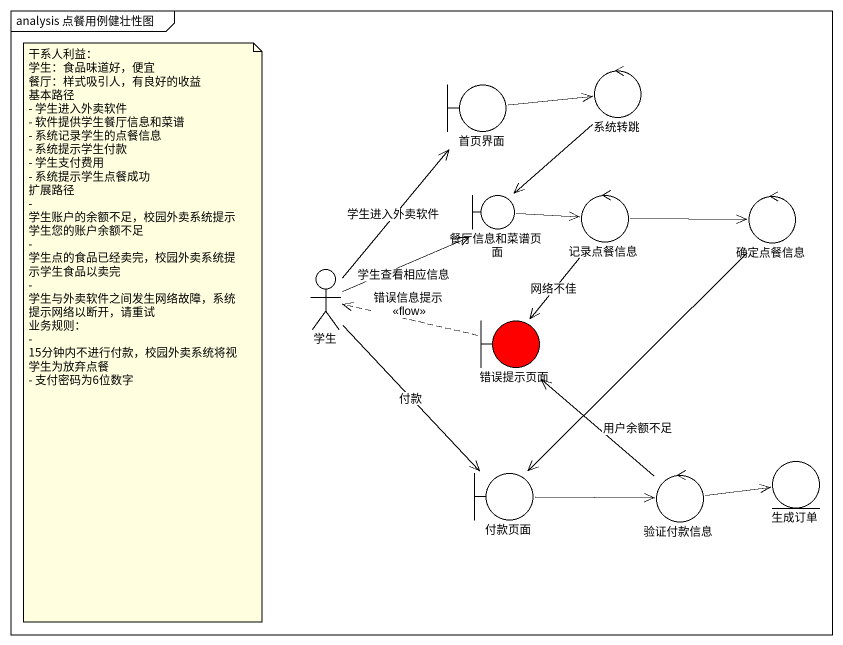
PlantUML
@startuml
mainframe analysis 点餐用例健壮性图
control 系统转跳
boundary 首页界面
boundary 餐厅信息和菜谱页面
control 记录点餐信息
control 确定点餐信息
actor 学生
boundary 错误提示页面 #FF0000
entity 生成订单
boundary 付款页面
control 验证付款信息
系统转跳 --> 餐厅信息和菜谱页面
首页界面 -right-> 系统转跳
餐厅信息和菜谱页面 -right-> 记录点餐信息
记录点餐信息 -right-> 确定点餐信息
记录点餐信息 --> 错误提示页面 : 网络不佳
确定点餐信息 --> 付款页面
学生 -up-> 首页界面 : 学生进入外卖软件
学生 -right-> 餐厅信息和菜谱页面 : 学生查看相应信息
学生 --> 付款页面 : 付款
错误提示页面 .left.> 学生 : 错误信息提示\n<<flow>>
付款页面 -right-> 验证付款信息
验证付款信息 -up-> 错误提示页面 : 用户余额不足
验证付款信息 -right-> 生成订单
note as N1
  干系人利益：
  学生：食品味道好，便宜
  餐厅：样式吸引人，有良好的收益
  基本路径
  - 学生进入外卖软件
  - 软件提供学生餐厅信息和菜谱
  - 系统记录学生的点餐信息
  - 系统提示学生付款
  - 学生支付费用
  - 系统提示学生点餐成功
  扩展路径
  - 学生账户的余额不足，校园外卖系统提示学生您的账户余额不足
  - 学生点的食品已经卖完，校园外卖系统提示学生食品以卖完
  - 学生与外卖软件之间发生网络故障，系统提示网络以断开，请重试
  业务规则：
  - 15分钟内不进行付款，校园外卖系统将视学生为放弃点餐
  - 支付密码为6位数字
end note
@enduml
